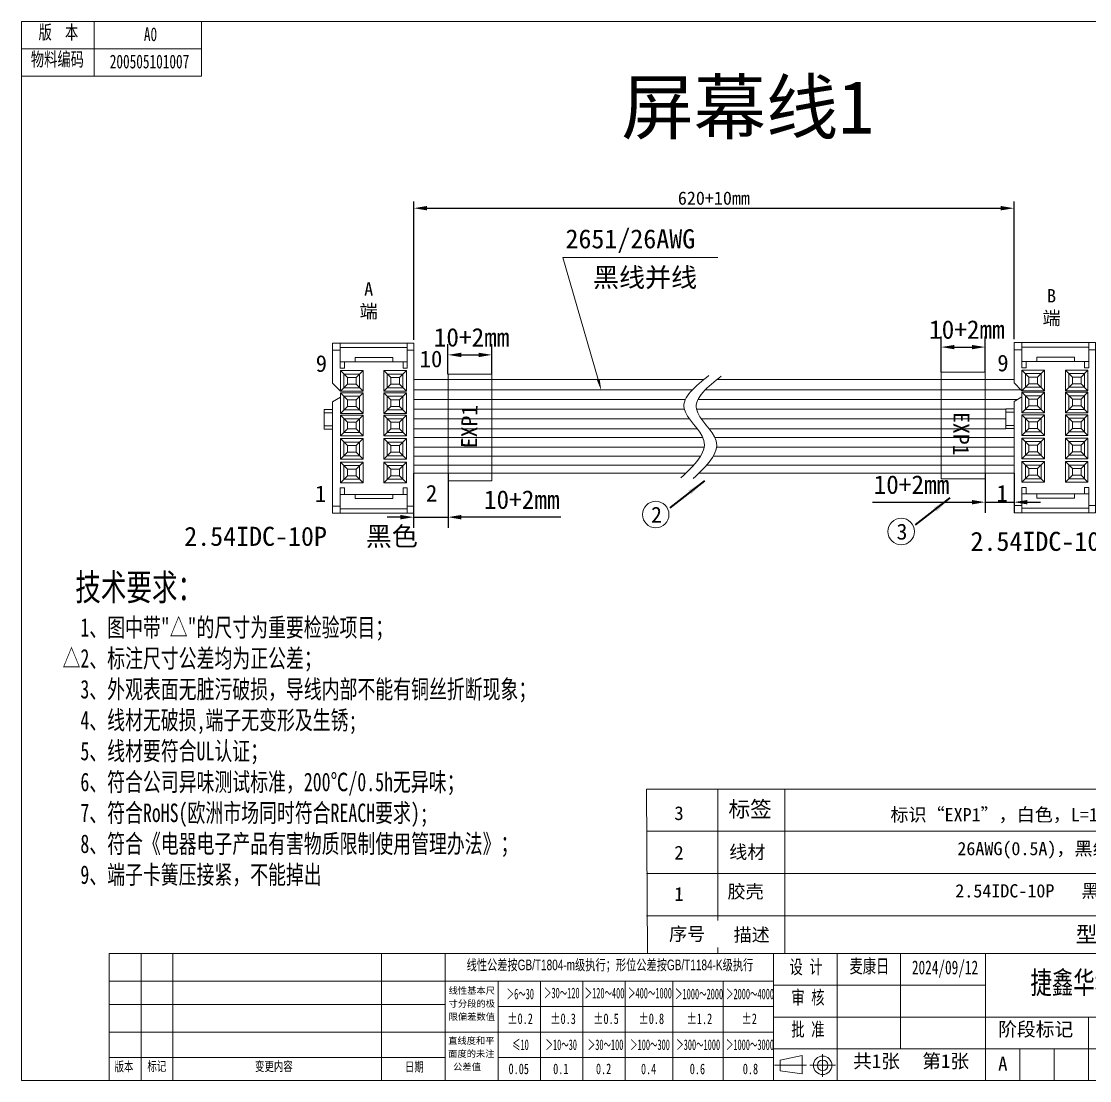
# Model space of a CAD drawing. Header units: millimetres. Extents: x 68 to 5666, y -2728 to 369.
# Drawn here: x 103.1 to 304.8, y -912 to -712 of the extents above; entities that cross this region are included whole.
import ezdxf

# ---------------------------------------------------------------- set-up
doc = ezdxf.new("R2010")
doc.units = ezdxf.units.MM
doc.header["$PDSIZE"] = -1
doc.layers.get('0').update_dxf_attribs({"lineweight": 18})
doc.layers.add('粗实线层', color=7, linetype='Continuous', lineweight=35)
doc.styles.add('SLDTEXTSTYLE0', font='')
doc.styles.add('SLDTEXTSTYLE1', font='')
doc.styles.add('SLDTEXTSTYLE10', font='', dxfattribs={"width": 0.814221})
doc.styles.add('SLDTEXTSTYLE11', font='', dxfattribs={"width": 0.775464})
doc.styles.add('SLDTEXTSTYLE12', font='', dxfattribs={"width": 0.86773})
doc.styles.add('SLDTEXTSTYLE13', font='', dxfattribs={"width": 0.706367})
doc.styles.add('SLDTEXTSTYLE14', font='', dxfattribs={"width": 0.747741})
doc.styles.add('SLDTEXTSTYLE15', font='', dxfattribs={"width": 0.96773})
doc.styles.add('SLDTEXTSTYLE16', font='', dxfattribs={"width": 0.880973})
doc.styles.add('SLDTEXTSTYLE17', font='', dxfattribs={"width": 0.846113})
doc.styles.add('SLDTEXTSTYLE18', font='', dxfattribs={"width": 0.905501})
doc.styles.add('SLDTEXTSTYLE19', font='', dxfattribs={"width": 1.073784})
doc.styles.add('SLDTEXTSTYLE2', font='')
doc.styles.add('SLDTEXTSTYLE20', font='', dxfattribs={"width": 0.96122})
doc.styles.add('SLDTEXTSTYLE21', font='', dxfattribs={"width": 0.864104})
doc.styles.add('SLDTEXTSTYLE22', font='', dxfattribs={"width": 0.988767})
doc.styles.add('SLDTEXTSTYLE23', font='', dxfattribs={"width": 0.737402})
doc.styles.add('SLDTEXTSTYLE24', font='', dxfattribs={"width": 1.124152})
doc.styles.add('SLDTEXTSTYLE25', font='', dxfattribs={"width": 0.732965})
doc.styles.add('SLDTEXTSTYLE26', font='txt.shx', dxfattribs={"width": 0.6, "bigfont": 'bigfont.shx'})
doc.styles.add('SLDTEXTSTYLE3', font='', dxfattribs={"width": 0.827647})
doc.styles.add('SLDTEXTSTYLE4', font='', dxfattribs={"width": 0.842141})
doc.styles.add('SLDTEXTSTYLE5', font='', dxfattribs={"width": 0.752078})
doc.styles.add('SLDTEXTSTYLE6', font='', dxfattribs={"width": 0.833267})
doc.styles.add('SLDTEXTSTYLE7', font='', dxfattribs={"width": 0.902979})
doc.styles.add('SLDTEXTSTYLE8', font='', dxfattribs={"width": 1.050097})
doc.styles.add('SLDTEXTSTYLE9', font='', dxfattribs={"width": 0.878935})
doc.styles.get("Standard").update_dxf_attribs({"font": 'simfang.ttf'})
doc.styles.get('SLDTEXTSTYLE0').set_extended_font_data('汉仪长仿宋体')
doc.styles.get('SLDTEXTSTYLE1').set_extended_font_data('汉仪长仿宋体')
doc.styles.get('SLDTEXTSTYLE10').set_extended_font_data('汉仪长仿宋体')
doc.styles.get('SLDTEXTSTYLE11').set_extended_font_data('汉仪长仿宋体')
doc.styles.get('SLDTEXTSTYLE12').set_extended_font_data('汉仪长仿宋体')
doc.styles.get('SLDTEXTSTYLE13').set_extended_font_data('汉仪长仿宋体')
doc.styles.get('SLDTEXTSTYLE14').set_extended_font_data('汉仪长仿宋体')
doc.styles.get('SLDTEXTSTYLE15').set_extended_font_data('汉仪长仿宋体')
doc.styles.get('SLDTEXTSTYLE16').set_extended_font_data('汉仪长仿宋体')
doc.styles.get('SLDTEXTSTYLE17').set_extended_font_data('汉仪长仿宋体')
doc.styles.get('SLDTEXTSTYLE18').set_extended_font_data('汉仪长仿宋体')
doc.styles.get('SLDTEXTSTYLE19').set_extended_font_data('汉仪长仿宋体')
doc.styles.get('SLDTEXTSTYLE2').set_extended_font_data('汉仪长仿宋体')
doc.styles.get('SLDTEXTSTYLE20').set_extended_font_data('汉仪长仿宋体')
doc.styles.get('SLDTEXTSTYLE21').set_extended_font_data('汉仪长仿宋体')
doc.styles.get('SLDTEXTSTYLE22').set_extended_font_data('汉仪长仿宋体')
doc.styles.get('SLDTEXTSTYLE23').set_extended_font_data('汉仪长仿宋体')
doc.styles.get('SLDTEXTSTYLE24').set_extended_font_data('汉仪长仿宋体')
doc.styles.get('SLDTEXTSTYLE25').set_extended_font_data('汉仪长仿宋体')
doc.styles.get('SLDTEXTSTYLE3').set_extended_font_data('汉仪长仿宋体')
doc.styles.get('SLDTEXTSTYLE4').set_extended_font_data('汉仪长仿宋体')
doc.styles.get('SLDTEXTSTYLE5').set_extended_font_data('汉仪长仿宋体')
doc.styles.get('SLDTEXTSTYLE6').set_extended_font_data('汉仪长仿宋体')
doc.styles.get('SLDTEXTSTYLE7').set_extended_font_data('汉仪长仿宋体')
doc.styles.get('SLDTEXTSTYLE8').set_extended_font_data('汉仪长仿宋体')
doc.styles.get('SLDTEXTSTYLE9').set_extended_font_data('汉仪长仿宋体')
doc.dimstyles.new('ISO-25', dxfattribs={"dimtxt": 2.5, "dimasz": 2.5, "dimexe": 1.25, "dimexo": 0.625, "dimtad": 1, "dimtxsty": 'Standard', "dimcen": 2.5, "dimdle": 5, "dimadec": 0, "dimazin": 0, "dimtfac": 1, "dimtmove": 0, "dimatfit": 3, "dimfxl": 1, "dimarcsym": 0})

# ---------------------------------------------------------------- blocks, each defined once
blk = doc.blocks.new('*D1121')
at = {"color": 0, "lineweight": -2}
for p, q in [((177.23, -772.1), (177.23, -746.01)), ((290.56, -772), (290.56, -746.01)), ((179.73, -747.26), (288.06, -747.26))]:
    blk.add_line(p, q, dxfattribs=at)
at = {"color": 0}
for points in [[(179.73, -746.84), (179.73, -747.67), (177.23, -747.26)], [(288.06, -747.67), (288.06, -746.84), (290.56, -747.26)]]:
    blk.add_solid(points, dxfattribs=at)
at = {"layer": 'Defpoints', "color": 0}
for p in [(290.56, -747.26), (177.23, -772.72), (290.56, -772.62)]:
    blk.add_point(p, dxfattribs=at)
at = {"color": 0, "insert": (233.89, -745.37), "char_height": 2.5, "attachment_point": 5, "bg_fill": 3, "box_fill_scale": 1.1, "bg_fill_color": 257, "bg_fill_transparency": 0}
blk.add_mtext('\\A1;620+10mm', dxfattribs=at)
blk = doc.blocks.new('*X1119')
at = {"layer": '粗实线层'}
blk.add_hatch(color=256, dxfattribs=at).paths.add_polyline_path([(-5.7, 7.27), (-3.63, 3.81), (-2.84, 4.43)], flags=0)
blk.add_line((0, 0), (-5.7, 7.27), dxfattribs=at)
blk = doc.blocks.new('*D1122')
at = {"color": 0, "lineweight": -2}
for p, q in [((177.2, -797.31), (177.2, -807.59)), ((183.71, -797.31), (183.71, -807.59)), ((174.7, -805.59), (172.2, -805.59)), ((177.2, -805.59), (183.71, -805.59)), ((188.71, -805.59), (186.21, -805.59)), ((204.99, -805.59), (188.71, -805.59))]:
    blk.add_line(p, q, dxfattribs=at)
at = {"color": 0}
for points in [[(174.7, -806.01), (174.7, -805.17), (177.2, -805.59)], [(186.21, -805.17), (186.21, -806.01), (183.71, -805.59)]]:
    blk.add_solid(points, dxfattribs=at)
at = {"layer": 'Defpoints', "color": 0}
for p in [(177.2, -797.31), (183.71, -797.31), (183.71, -805.59)]:
    blk.add_point(p, dxfattribs=at)
at = {"color": 0, "insert": (197.61, -802.3), "char_height": 3.5, "attachment_point": 5}
blk.add_mtext('\\A1;10+2mm', dxfattribs=at)
blk = doc.blocks.new('*D1123')
at = {"color": 0, "lineweight": -2}
for p, q in [((183.68, -778.58), (183.68, -772.95)), ((191.97, -778.58), (191.97, -772.95)), ((186.18, -774.95), (189.47, -774.95))]:
    blk.add_line(p, q, dxfattribs=at)
at = {"color": 0}
for points in [[(186.18, -774.54), (186.18, -775.37), (183.68, -774.95)], [(189.47, -775.37), (189.47, -774.54), (191.97, -774.95)]]:
    blk.add_solid(points, dxfattribs=at)
at = {"layer": 'Defpoints', "color": 0}
for p in [(191.97, -774.95), (183.68, -778.58), (191.97, -778.58)]:
    blk.add_point(p, dxfattribs=at)
at = {"color": 0, "insert": (188.14, -771.66), "char_height": 3.5, "attachment_point": 5}
blk.add_mtext('\\A1;10+2mm', dxfattribs=at)
blk = doc.blocks.new('*D1124')
at = {"color": 0, "lineweight": -2}
for p, q in [((276.81, -778.22), (276.81, -771.48)), ((285.1, -778.22), (285.1, -771.48)), ((279.31, -773.48), (282.6, -773.48))]:
    blk.add_line(p, q, dxfattribs=at)
at = {"color": 0}
for points in [[(279.31, -773.07), (279.31, -773.9), (276.81, -773.48)], [(282.6, -773.9), (282.6, -773.07), (285.1, -773.48)]]:
    blk.add_solid(points, dxfattribs=at)
at = {"layer": 'Defpoints', "color": 0}
for p in [(285.1, -773.48), (276.81, -778.22), (285.1, -778.22)]:
    blk.add_point(p, dxfattribs=at)
at = {"color": 0, "insert": (281.66, -770.19), "char_height": 3.5, "attachment_point": 5}
blk.add_mtext('\\A1;10+2mm', dxfattribs=at)
blk = doc.blocks.new('*D1125')
at = {"color": 0, "lineweight": -2}
for p, q in [((285.1, -797.29), (285.1, -804.76)), ((290.56, -797.29), (290.56, -804.76)), ((263.81, -802.76), (280.1, -802.76)), ((280.1, -802.76), (282.6, -802.76)), ((285.1, -802.76), (290.56, -802.76)), ((293.06, -802.76), (295.56, -802.76))]:
    blk.add_line(p, q, dxfattribs=at)
at = {"color": 0}
for points in [[(282.6, -803.18), (282.6, -802.35), (285.1, -802.76)], [(293.06, -802.35), (293.06, -803.18), (290.56, -802.76)]]:
    blk.add_solid(points, dxfattribs=at)
at = {"layer": 'Defpoints', "color": 0}
for p in [(285.1, -797.29), (290.56, -797.29), (290.56, -802.76)]:
    blk.add_point(p, dxfattribs=at)
at = {"color": 0, "insert": (271.19, -799.47), "char_height": 3.5, "attachment_point": 5}
blk.add_mtext('\\A1;10+2mm', dxfattribs=at)
blk = doc.blocks.new('*X1120')
at = {"layer": '粗实线层'}
blk.add_hatch(color=256, dxfattribs=at).paths.add_polyline_path([(-5.7, 7.27), (-3.63, 3.81), (-2.84, 4.43)], flags=0)
blk.add_line((0, 0), (-5.7, 7.27), dxfattribs=at)

msp = doc.modelspace()

# ---------------------------------------------------------------- hatches: boundary and pattern name
at = {"linetype": 'Continuous'}
msp.add_hatch(color=0, dxfattribs=at).paths.add_polyline_path([(212.6324, -781.7263), (211.7954, -779.6678), (212.3279, -779.5251)], flags=0)

# ---------------------------------------------------------------- linework, layer by layer
at = {"lineweight": 13}
for p, q in [((116.8905, -711.9805), (103.1405, -711.9805)), ((116.8905, -711.9805), (116.8905, -717.1544)), ((116.8905, -717.1544), (103.1405, -717.1544)), ((246.4205, -908.0906), (246.4205, -910.1207))]:
    msp.add_line(p, q, dxfattribs=at)
at = {"color": 7, "lineweight": 13}
for p, q in [((103.1405, -711.9805), (380.1405, -711.9805)), ((103.1405, -711.9805), (103.1405, -911.9805)), ((116.8905, -711.9805), (116.8905, -722.2997)), ((137.1336, -711.9805), (137.1336, -722.2997)), ((103.1405, -717.1544), (137.1336, -717.1544)), ((103.1405, -722.2997), (137.1336, -722.2997)), ((119.7412, -887.9805), (119.7412, -911.9805)), ((245.1405, -887.9805), (119.7412, -887.9805)), ((125.7412, -887.9805), (125.7412, -911.9805)), ((131.7412, -887.9805), (131.7412, -911.9805)), ((171.1547, -887.9805), (171.1547, -911.9805)), ((183.1405, -911.9805), (183.1405, -887.9805)), ((183.1405, -887.9805), (183.1405, -911.9805)), ((245.1405, -887.9805), (245.1405, -911.9805)), ((245.1405, -887.9805), (245.1405, -911.9805)), ((257.1405, -887.9805), (257.1405, -911.9805)), ((269.1405, -887.9805), (269.1405, -905.9805)), ((285.1405, -887.9805), (285.1405, -911.9805)), ((245.1405, -893.2017), (119.7412, -893.2017)), ((193.1405, -911.9805), (193.1405, -893.2017)), ((201.1405, -893.2017), (201.1405, -911.9805)), ((209.1405, -911.9805), (209.1405, -893.2017)), ((217.1405, -911.9805), (217.1405, -893.2017)), ((226.1405, -911.9805), (226.1405, -893.2017)), ((235.6405, -893.2017), (235.6405, -911.9805)), ((285.1405, -893.9805), (245.1405, -893.9805)), ((183.1405, -897.5805), (119.7412, -897.5805)), ((193.1405, -898.0017), (245.1405, -898.0017)), ((245.1405, -899.9805), (380.1405, -899.9805)), ((304.6405, -911.9805), (304.6405, -899.9805)), ((183.1405, -902.8017), (245.1405, -902.8017)), ((183.1405, -907.6017), (119.7412, -907.6017)), ((245.1405, -907.6017), (193.1405, -907.6017)), ((285.1405, -905.9805), (245.1405, -905.9805)), ((246.4205, -908.0906), (250.5266, -907.2057)), ((250.5266, -907.2057), (250.5266, -910.7023)), ((254.4205, -906.9838), (254.4205, -911.2559)), ((380.1405, -905.9805), (285.1405, -905.9805)), ((291.6405, -911.9805), (291.6405, -905.9805)), ((298.1405, -905.9805), (298.1405, -911.9805)), ((251.3517, -909.0844), (245.347, -909.0844)), ((256.8367, -909.0844), (252.0044, -909.0844)), ((250.5266, -910.7023), (246.4205, -910.1207)), ((103.1405, -911.9805), (380.1405, -911.9805)), ((119.7412, -911.9805), (183.1405, -911.9805))]:
    msp.add_line(p, q, dxfattribs=at)
at = {"color": 0, "linetype": 'Continuous'}
for p, q in [((205.3783, -756.5576), (234.6562, -756.5439)), ((212.0556, -779.5838), (205.3783, -756.5576)), ((212.0556, -779.5838), (205.3783, -756.5576))]:
    msp.add_line(p, q, dxfattribs=at)
at = {"lineweight": 15}
for p, q in [((163.3777, -777.9147), (164.6913, -779.2282)), ((166.329, -779.2282), (167.6425, -777.9147)), ((167.6425, -777.9147), (167.6425, -781.8075)), ((171.5677, -777.9147), (172.8813, -779.2282)), ((174.519, -779.2282), (175.8325, -777.9147)), ((175.8325, -777.9147), (175.8325, -781.8075)), ((292.0612, -777.8183), (293.3747, -779.1319)), ((295.0124, -779.1319), (296.326, -777.8183)), ((296.326, -777.8183), (296.326, -781.7112)), ((300.2512, -777.8183), (301.5647, -779.1319)), ((303.2024, -779.1319), (304.516, -777.8183)), ((304.516, -777.8183), (304.516, -781.7112)), ((163.3777, -781.8075), (161.8737, -780.3035)), ((163.3777, -781.8075), (164.6913, -780.494)), ((164.6913, -779.2282), (166.329, -779.2282)), ((166.329, -780.494), (167.6425, -781.8075)), ((171.5677, -781.8075), (172.8813, -780.494)), ((172.8813, -779.2282), (174.519, -779.2282)), ((174.519, -780.494), (175.8325, -781.8075)), ((292.0612, -781.7112), (290.5571, -780.2071)), ((292.0612, -781.7112), (293.3747, -780.3976)), ((293.3747, -779.1319), (295.0124, -779.1319)), ((295.0124, -780.3976), (296.326, -781.7112)), ((300.2512, -781.7112), (301.5647, -780.3976)), ((301.5647, -779.1319), (303.2024, -779.1319)), ((303.2024, -780.3976), (304.516, -781.7112)), ((163.3777, -782.112), (164.6913, -783.4256)), ((166.329, -783.4256), (167.6425, -782.112)), ((167.6425, -782.112), (167.6425, -786.0049)), ((171.5677, -782.112), (172.8813, -783.4256)), ((174.519, -783.4256), (175.8325, -782.112)), ((175.8325, -782.112), (175.8325, -786.0049)), ((292.0612, -782.0157), (293.3747, -783.3292)), ((295.0124, -783.3292), (296.326, -782.0157)), ((296.326, -782.0157), (296.326, -785.9085)), ((300.2512, -782.0157), (301.5647, -783.3292)), ((303.2024, -783.3292), (304.516, -782.0157)), ((304.516, -782.0157), (304.516, -785.9085)), ((163.3777, -782.9557), (161.8737, -783.8252)), ((164.6913, -783.4256), (166.329, -783.4256)), ((172.8813, -783.4256), (174.519, -783.4256)), ((292.0612, -782.8594), (290.5571, -783.7289)), ((293.3747, -783.3292), (295.0124, -783.3292)), ((301.5647, -783.3292), (303.2024, -783.3292)), ((160.328, -785.8892), (161.8737, -785.8892)), ((163.3777, -786.0049), (164.6913, -784.6913)), ((163.3777, -786.3609), (164.6913, -787.6745)), ((163.3777, -786.3609), (164.6913, -787.6745)), ((166.329, -784.6913), (167.6425, -786.0049)), ((166.329, -787.6745), (167.6425, -786.3609)), ((166.329, -787.6745), (167.6425, -786.3609)), ((167.6425, -786.3609), (167.6425, -790.2538)), ((167.6425, -786.3609), (167.6425, -790.2538)), ((171.5677, -786.0049), (172.8813, -784.6913)), ((171.5677, -786.3609), (172.8813, -787.6745)), ((171.5677, -786.3609), (172.8813, -787.6745)), ((174.519, -784.6913), (175.8325, -786.0049)), ((174.519, -787.6745), (175.8325, -786.3609)), ((174.519, -787.6745), (175.8325, -786.3609)), ((175.8325, -786.3609), (175.8325, -790.2538)), ((175.8325, -786.3609), (175.8325, -790.2538)), ((289.0114, -785.7928), (290.5571, -785.7928)), ((292.0612, -785.9085), (293.3747, -784.595)), ((292.0612, -786.2646), (293.3747, -787.5781)), ((292.0612, -786.2646), (293.3747, -787.5781)), ((295.0124, -784.595), (296.326, -785.9085)), ((295.0124, -787.5781), (296.326, -786.2646)), ((295.0124, -787.5781), (296.326, -786.2646)), ((296.326, -786.2646), (296.326, -790.1574)), ((296.326, -786.2646), (296.326, -790.1574)), ((300.2512, -785.9085), (301.5647, -784.595)), ((300.2512, -786.2646), (301.5647, -787.5781)), ((300.2512, -786.2646), (301.5647, -787.5781)), ((303.2024, -784.595), (304.516, -785.9085)), ((303.2024, -787.5781), (304.516, -786.2646)), ((303.2024, -787.5781), (304.516, -786.2646)), ((304.516, -786.2646), (304.516, -790.1574)), ((304.516, -786.2646), (304.516, -790.1574)), ((160.328, -788.3514), (161.8737, -788.3514)), ((164.6913, -787.6745), (166.329, -787.6745)), ((164.6913, -787.6745), (166.329, -787.6745)), ((172.8813, -787.6745), (174.519, -787.6745)), ((172.8813, -787.6745), (174.519, -787.6745)), ((289.0114, -788.255), (290.5571, -788.255)), ((293.3747, -787.5781), (295.0124, -787.5781)), ((293.3747, -787.5781), (295.0124, -787.5781)), ((301.5647, -787.5781), (303.2024, -787.5781)), ((301.5647, -787.5781), (303.2024, -787.5781)), ((163.3777, -790.2538), (164.6913, -788.9402)), ((163.3777, -790.2538), (164.6913, -788.9402)), ((166.329, -788.9402), (167.6425, -790.2538)), ((166.329, -788.9402), (167.6425, -790.2538)), ((171.5677, -790.2538), (172.8813, -788.9402)), ((171.5677, -790.2538), (172.8813, -788.9402)), ((174.519, -788.9402), (175.8325, -790.2538)), ((174.519, -788.9402), (175.8325, -790.2538)), ((292.0612, -790.1574), (293.3747, -788.8439)), ((292.0612, -790.1574), (293.3747, -788.8439)), ((295.0124, -788.8439), (296.326, -790.1574)), ((295.0124, -788.8439), (296.326, -790.1574)), ((300.2512, -790.1574), (301.5647, -788.8439)), ((300.2512, -790.1574), (301.5647, -788.8439)), ((303.2024, -788.8439), (304.516, -790.1574)), ((303.2024, -788.8439), (304.516, -790.1574)), ((163.3777, -790.7537), (164.6913, -792.0673)), ((163.3777, -790.7537), (164.6913, -792.0673)), ((163.3777, -790.7537), (164.6913, -792.0673)), ((164.6913, -792.0673), (166.329, -792.0673)), ((164.6913, -792.0673), (166.329, -792.0673)), ((164.6913, -792.0673), (166.329, -792.0673)), ((166.329, -792.0673), (167.6425, -790.7537)), ((166.329, -792.0673), (167.6425, -790.7537)), ((166.329, -792.0673), (167.6425, -790.7537)), ((167.6425, -790.7537), (167.6425, -794.6466)), ((167.6425, -790.7537), (167.6425, -794.6466)), ((167.6425, -790.7537), (167.6425, -794.6466)), ((171.5677, -790.7537), (172.8813, -792.0673)), ((171.5677, -790.7537), (172.8813, -792.0673)), ((171.5677, -790.7537), (172.8813, -792.0673)), ((172.8813, -792.0673), (174.519, -792.0673)), ((172.8813, -792.0673), (174.519, -792.0673)), ((172.8813, -792.0673), (174.519, -792.0673)), ((174.519, -792.0673), (175.8325, -790.7537)), ((174.519, -792.0673), (175.8325, -790.7537)), ((174.519, -792.0673), (175.8325, -790.7537)), ((175.8325, -790.7537), (175.8325, -794.6466)), ((175.8325, -790.7537), (175.8325, -794.6466)), ((175.8325, -790.7537), (175.8325, -794.6466)), ((292.0612, -790.6574), (293.3747, -791.9709)), ((292.0612, -790.6574), (293.3747, -791.9709)), ((292.0612, -790.6574), (293.3747, -791.9709)), ((293.3747, -791.9709), (295.0124, -791.9709)), ((293.3747, -791.9709), (295.0124, -791.9709)), ((293.3747, -791.9709), (295.0124, -791.9709)), ((295.0124, -791.9709), (296.326, -790.6574)), ((295.0124, -791.9709), (296.326, -790.6574)), ((295.0124, -791.9709), (296.326, -790.6574)), ((296.326, -790.6574), (296.326, -794.5502)), ((296.326, -790.6574), (296.326, -794.5502)), ((296.326, -790.6574), (296.326, -794.5502)), ((300.2512, -790.6574), (301.5647, -791.9709)), ((300.2512, -790.6574), (301.5647, -791.9709)), ((300.2512, -790.6574), (301.5647, -791.9709)), ((301.5647, -791.9709), (303.2024, -791.9709)), ((301.5647, -791.9709), (303.2024, -791.9709)), ((301.5647, -791.9709), (303.2024, -791.9709)), ((303.2024, -791.9709), (304.516, -790.6574)), ((303.2024, -791.9709), (304.516, -790.6574)), ((303.2024, -791.9709), (304.516, -790.6574)), ((304.516, -790.6574), (304.516, -794.5502)), ((304.516, -790.6574), (304.516, -794.5502)), ((304.516, -790.6574), (304.516, -794.5502)), ((163.3777, -794.6466), (164.6913, -793.333)), ((163.3777, -794.6466), (164.6913, -793.333)), ((163.3777, -794.6466), (164.6913, -793.333)), ((166.329, -793.333), (167.6425, -794.6466)), ((166.329, -793.333), (167.6425, -794.6466)), ((166.329, -793.333), (167.6425, -794.6466)), ((171.5677, -794.6466), (172.8813, -793.333)), ((171.5677, -794.6466), (172.8813, -793.333)), ((171.5677, -794.6466), (172.8813, -793.333)), ((174.519, -793.333), (175.8325, -794.6466)), ((174.519, -793.333), (175.8325, -794.6466)), ((174.519, -793.333), (175.8325, -794.6466)), ((292.0612, -794.5502), (293.3747, -793.2367)), ((292.0612, -794.5502), (293.3747, -793.2367)), ((292.0612, -794.5502), (293.3747, -793.2367)), ((295.0124, -793.2367), (296.326, -794.5502)), ((295.0124, -793.2367), (296.326, -794.5502)), ((295.0124, -793.2367), (296.326, -794.5502)), ((300.2512, -794.5502), (301.5647, -793.2367)), ((300.2512, -794.5502), (301.5647, -793.2367)), ((300.2512, -794.5502), (301.5647, -793.2367)), ((303.2024, -793.2367), (304.516, -794.5502)), ((303.2024, -793.2367), (304.516, -794.5502)), ((303.2024, -793.2367), (304.516, -794.5502)), ((163.3777, -795.1868), (164.6913, -796.5003)), ((164.6913, -796.5003), (166.329, -796.5003)), ((166.329, -796.5003), (167.6425, -795.1868)), ((167.6425, -795.1868), (167.6425, -799.0796)), ((171.5677, -795.1868), (172.8813, -796.5003)), ((172.8813, -796.5003), (174.519, -796.5003)), ((174.519, -796.5003), (175.8325, -795.1868)), ((175.8325, -795.1868), (175.8325, -799.0796)), ((292.0612, -795.0904), (293.3747, -796.404)), ((293.3747, -796.404), (295.0124, -796.404)), ((295.0124, -796.404), (296.326, -795.0904)), ((296.326, -795.0904), (296.326, -798.9833)), ((300.2512, -795.0904), (301.5647, -796.404)), ((301.5647, -796.404), (303.2024, -796.404)), ((303.2024, -796.404), (304.516, -795.0904)), ((304.516, -795.0904), (304.516, -798.9833)), ((163.3777, -799.0796), (164.6913, -797.7661)), ((166.329, -797.7661), (167.6425, -799.0796)), ((171.5677, -799.0796), (172.8813, -797.7661)), ((174.519, -797.7661), (175.8325, -799.0796)), ((292.0612, -798.9833), (293.3747, -797.6697)), ((295.0124, -797.6697), (296.326, -798.9833)), ((300.2512, -798.9833), (301.5647, -797.6697)), ((303.2024, -797.6697), (304.516, -798.9833))]:
    msp.add_line(p, q, dxfattribs=at)
for p, q in [((177.2259, -779.5838), (232.0539, -779.5838)), ((234.5116, -779.5838), (290.5571, -779.5838)), ((177.2259, -781.5371), (229.852, -781.5371)), ((232.2828, -781.5371), (292.0612, -781.5371)), ((177.2259, -783.3687), (228.5107, -783.3687)), ((230.8897, -783.3687), (291.3092, -783.3687)), ((177.2259, -785.1933), (228.2908, -785.1933)), ((230.5974, -785.1933), (289.0114, -785.1933)), ((177.2259, -787.0194), (229.257, -787.0194)), ((231.5118, -787.0194), (289.0114, -787.0194)), ((177.2259, -788.8845), (230.7303, -788.8845)), ((177.2259, -790.569), (231.8023, -790.569)), ((232.9797, -788.8845), (289.0114, -788.8845)), ((234.0849, -790.569), (290.5571, -790.569)), ((177.2259, -792.3717), (232.0473, -792.3717)), ((234.3921, -792.3717), (290.5571, -792.3717)), ((177.2259, -794.0708), (231.3744, -794.0708)), ((233.7655, -794.0708), (290.5571, -794.0708)), ((177.2259, -795.7864), (230.0599, -795.7864)), ((232.482, -795.7864), (290.5571, -795.7864)), ((221.172, -856.9593), (221.3263, -887.9805))]:
    msp.add_line(p, q)
at = {"color": 0}
for p, q in [((177.2074, -797.292), (228.5885, -797.292)), ((231.0247, -797.292), (290.5782, -797.292))]:
    msp.add_line(p, q, dxfattribs=at)
at = {"color": 0, "linetype": 'Continuous', "lineweight": 5}
for p, q in [((379.817, -856.9593), (221.172, -856.9593)), ((379.817, -864.8586), (221.172, -864.8586)), ((379.817, -872.8725), (221.172, -872.8725))]:
    msp.add_line(p, q, dxfattribs=at)
at = {"color": 0, "lineweight": 5}
for p, q in [((234.6284, -856.9593), (234.6284, -887.9805)), ((221.172, -880.8611), (379.817, -880.8611)), ((272.5284, -887.9805), (380.1392, -887.9805))]:
    msp.add_line(p, q, dxfattribs=at)
at = {"color": 0, "lineweight": 13}
msp.add_line((245.1405, -887.9805), (340.6405, -887.9805), dxfattribs=at)
at = {"color": 7, "linetype": 'Continuous', "lineweight": 13}
msp.add_line((183.1405, -902.8017), (119.7412, -902.8017), dxfattribs=at)
at = {"lineweight": 15}
for points in [[(161.8737, -804.8432), (177.2259, -804.8432), (177.2259, -772.7208), (161.8737, -772.7208), (161.8737, -780.3035)], [(163.3449, -774.0693), (161.8737, -774.0693)], [(163.3449, -776.2687), (163.3449, -772.7208)], [(163.3449, -773.5712), (175.9908, -773.5712)], [(164.1422, -776.2687), (175.9908, -776.2687), (175.9908, -772.7208)], [(175.9908, -774.0693), (177.2259, -774.0693)], [(290.5571, -804.7469), (305.9093, -804.7469), (305.9093, -772.6244), (290.5571, -772.6244), (290.5571, -780.2071)], [(292.0284, -773.9729), (290.5571, -773.9729)], [(292.0284, -776.1724), (292.0284, -772.6244)], [(292.0284, -773.4748), (304.6742, -773.4748)], [(292.8256, -776.1724), (304.6742, -776.1724), (304.6742, -772.6244)], [(304.6742, -773.9729), (305.9093, -773.9729)], [(161.8737, -783.8252), (161.8737, -804.8432)], [(290.5571, -783.7289), (290.5571, -804.7469)], [(163.3449, -801.2953), (163.3449, -804.8432)], [(164.1422, -801.2953), (175.9908, -801.2953), (175.9908, -804.8432)], [(292.0284, -801.1989), (292.0284, -804.7469)], [(292.8256, -801.1989), (304.6742, -801.1989), (304.6742, -804.7469)], [(163.3449, -803.4947), (161.8737, -803.4947)], [(163.3449, -803.9928), (175.9908, -803.9928)], [(175.9908, -803.4947), (177.2259, -803.4947)], [(292.0284, -803.3984), (290.5571, -803.3984)], [(292.0284, -803.8965), (304.6742, -803.8965)], [(304.6742, -803.3984), (305.9093, -803.3984)]]:
    msp.add_lwpolyline(points, dxfattribs=at)
for points in [[(163.3449, -776.2687), (164.1422, -776.2687), (164.1422, -777.489), (163.3449, -777.489)], [(166.1786, -776.2687), (173.2879, -776.2687), (173.2879, -775.4743), (166.1786, -775.4743)], [(175.9908, -776.2687), (175.1936, -776.2687), (175.1936, -777.489), (175.9908, -777.489)], [(292.0284, -776.1724), (292.8256, -776.1724), (292.8256, -777.3927), (292.0284, -777.3927)], [(294.8621, -776.1724), (301.9714, -776.1724), (301.9714, -775.3779), (294.8621, -775.3779)], [(304.6742, -776.1724), (303.877, -776.1724), (303.877, -777.3927), (304.6742, -777.3927)], [(163.3777, -777.9147), (167.6425, -777.9147), (167.6425, -781.8075), (163.3777, -781.8075)], [(171.5677, -777.9147), (175.8325, -777.9147), (175.8325, -781.8075), (171.5677, -781.8075)], [(292.0612, -777.8183), (296.326, -777.8183), (296.326, -781.7112), (292.0612, -781.7112)], [(292.7179, -778.4751), (295.6692, -778.4751), (295.6692, -781.0544), (292.7179, -781.0544)], [(300.2512, -777.8183), (304.516, -777.8183), (304.516, -781.7112), (300.2512, -781.7112)], [(300.9079, -778.4751), (303.8592, -778.4751), (303.8592, -781.0544), (300.9079, -781.0544)], [(164.0345, -778.5714), (166.9858, -778.5714), (166.9858, -781.1507), (164.0345, -781.1507)], [(164.6913, -779.2282), (166.329, -779.2282), (166.329, -780.494), (164.6913, -780.494)], [(172.2245, -778.5714), (175.1758, -778.5714), (175.1758, -781.1507), (172.2245, -781.1507)], [(172.8813, -779.2282), (174.519, -779.2282), (174.519, -780.494), (172.8813, -780.494)], [(293.3747, -779.1319), (295.0124, -779.1319), (295.0124, -780.3976), (293.3747, -780.3976)], [(301.5647, -779.1319), (303.2024, -779.1319), (303.2024, -780.3976), (301.5647, -780.3976)], [(163.3777, -782.112), (167.6425, -782.112), (167.6425, -786.0049), (163.3777, -786.0049)], [(171.5677, -782.112), (175.8325, -782.112), (175.8325, -786.0049), (171.5677, -786.0049)], [(292.0612, -782.0157), (296.326, -782.0157), (296.326, -785.9085), (292.0612, -785.9085)], [(300.2512, -782.0157), (304.516, -782.0157), (304.516, -785.9085), (300.2512, -785.9085)], [(164.0345, -782.7688), (166.9858, -782.7688), (166.9858, -785.3481), (164.0345, -785.3481)], [(164.6913, -783.4256), (166.329, -783.4256), (166.329, -784.6913), (164.6913, -784.6913)], [(172.2245, -782.7688), (175.1758, -782.7688), (175.1758, -785.3481), (172.2245, -785.3481)], [(172.8813, -783.4256), (174.519, -783.4256), (174.519, -784.6913), (172.8813, -784.6913)], [(292.7179, -782.6724), (295.6692, -782.6724), (295.6692, -785.2517), (292.7179, -785.2517)], [(293.3747, -783.3292), (295.0124, -783.3292), (295.0124, -784.595), (293.3747, -784.595)], [(300.9079, -782.6724), (303.8592, -782.6724), (303.8592, -785.2517), (300.9079, -785.2517)], [(301.5647, -783.3292), (303.2024, -783.3292), (303.2024, -784.595), (301.5647, -784.595)], [(161.8737, -785.2588), (160.328, -785.2588), (160.328, -788.964), (161.8737, -788.964)], [(163.3777, -786.3609), (167.6425, -786.3609), (167.6425, -790.2538), (163.3777, -790.2538)], [(163.3777, -786.3609), (167.6425, -786.3609), (167.6425, -790.2538), (163.3777, -790.2538)], [(171.5677, -786.3609), (175.8325, -786.3609), (175.8325, -790.2538), (171.5677, -790.2538)], [(171.5677, -786.3609), (175.8325, -786.3609), (175.8325, -790.2538), (171.5677, -790.2538)], [(290.5571, -785.1624), (289.0114, -785.1624), (289.0114, -788.8676), (290.5571, -788.8676)], [(292.0612, -786.2646), (296.326, -786.2646), (296.326, -790.1574), (292.0612, -790.1574)], [(292.0612, -786.2646), (296.326, -786.2646), (296.326, -790.1574), (292.0612, -790.1574)], [(300.2512, -786.2646), (304.516, -786.2646), (304.516, -790.1574), (300.2512, -790.1574)], [(300.2512, -786.2646), (304.516, -786.2646), (304.516, -790.1574), (300.2512, -790.1574)], [(164.0345, -787.0177), (166.9858, -787.0177), (166.9858, -789.597), (164.0345, -789.597)], [(164.0345, -787.0177), (166.9858, -787.0177), (166.9858, -789.597), (164.0345, -789.597)], [(164.6913, -787.6745), (166.329, -787.6745), (166.329, -788.9402), (164.6913, -788.9402)], [(164.6913, -787.6745), (166.329, -787.6745), (166.329, -788.9402), (164.6913, -788.9402)], [(172.2245, -787.0177), (175.1758, -787.0177), (175.1758, -789.597), (172.2245, -789.597)], [(172.2245, -787.0177), (175.1758, -787.0177), (175.1758, -789.597), (172.2245, -789.597)], [(172.8813, -787.6745), (174.519, -787.6745), (174.519, -788.9402), (172.8813, -788.9402)], [(172.8813, -787.6745), (174.519, -787.6745), (174.519, -788.9402), (172.8813, -788.9402)], [(292.7179, -786.9213), (295.6692, -786.9213), (295.6692, -789.5006), (292.7179, -789.5006)], [(292.7179, -786.9213), (295.6692, -786.9213), (295.6692, -789.5006), (292.7179, -789.5006)], [(293.3747, -787.5781), (295.0124, -787.5781), (295.0124, -788.8439), (293.3747, -788.8439)], [(293.3747, -787.5781), (295.0124, -787.5781), (295.0124, -788.8439), (293.3747, -788.8439)], [(300.9079, -786.9213), (303.8592, -786.9213), (303.8592, -789.5006), (300.9079, -789.5006)], [(300.9079, -786.9213), (303.8592, -786.9213), (303.8592, -789.5006), (300.9079, -789.5006)], [(301.5647, -787.5781), (303.2024, -787.5781), (303.2024, -788.8439), (301.5647, -788.8439)], [(301.5647, -787.5781), (303.2024, -787.5781), (303.2024, -788.8439), (301.5647, -788.8439)], [(163.3777, -790.7537), (167.6425, -790.7537), (167.6425, -794.6466), (163.3777, -794.6466)], [(163.3777, -790.7537), (167.6425, -790.7537), (167.6425, -794.6466), (163.3777, -794.6466)], [(163.3777, -790.7537), (167.6425, -790.7537), (167.6425, -794.6466), (163.3777, -794.6466)], [(164.0345, -791.4105), (166.9858, -791.4105), (166.9858, -793.9898), (164.0345, -793.9898)], [(164.0345, -791.4105), (166.9858, -791.4105), (166.9858, -793.9898), (164.0345, -793.9898)], [(164.0345, -791.4105), (166.9858, -791.4105), (166.9858, -793.9898), (164.0345, -793.9898)], [(164.6913, -792.0673), (166.329, -792.0673), (166.329, -793.333), (164.6913, -793.333)], [(164.6913, -792.0673), (166.329, -792.0673), (166.329, -793.333), (164.6913, -793.333)], [(164.6913, -792.0673), (166.329, -792.0673), (166.329, -793.333), (164.6913, -793.333)], [(171.5677, -790.7537), (175.8325, -790.7537), (175.8325, -794.6466), (171.5677, -794.6466)], [(171.5677, -790.7537), (175.8325, -790.7537), (175.8325, -794.6466), (171.5677, -794.6466)], [(171.5677, -790.7537), (175.8325, -790.7537), (175.8325, -794.6466), (171.5677, -794.6466)], [(172.2245, -791.4105), (175.1758, -791.4105), (175.1758, -793.9898), (172.2245, -793.9898)], [(172.2245, -791.4105), (175.1758, -791.4105), (175.1758, -793.9898), (172.2245, -793.9898)], [(172.2245, -791.4105), (175.1758, -791.4105), (175.1758, -793.9898), (172.2245, -793.9898)], [(172.8813, -792.0673), (174.519, -792.0673), (174.519, -793.333), (172.8813, -793.333)], [(172.8813, -792.0673), (174.519, -792.0673), (174.519, -793.333), (172.8813, -793.333)], [(172.8813, -792.0673), (174.519, -792.0673), (174.519, -793.333), (172.8813, -793.333)], [(292.0612, -790.6574), (296.326, -790.6574), (296.326, -794.5502), (292.0612, -794.5502)], [(292.0612, -790.6574), (296.326, -790.6574), (296.326, -794.5502), (292.0612, -794.5502)], [(292.0612, -790.6574), (296.326, -790.6574), (296.326, -794.5502), (292.0612, -794.5502)], [(292.7179, -791.3141), (295.6692, -791.3141), (295.6692, -793.8934), (292.7179, -793.8934)], [(292.7179, -791.3141), (295.6692, -791.3141), (295.6692, -793.8934), (292.7179, -793.8934)], [(292.7179, -791.3141), (295.6692, -791.3141), (295.6692, -793.8934), (292.7179, -793.8934)], [(293.3747, -791.9709), (295.0124, -791.9709), (295.0124, -793.2367), (293.3747, -793.2367)], [(293.3747, -791.9709), (295.0124, -791.9709), (295.0124, -793.2367), (293.3747, -793.2367)], [(293.3747, -791.9709), (295.0124, -791.9709), (295.0124, -793.2367), (293.3747, -793.2367)], [(300.2512, -790.6574), (304.516, -790.6574), (304.516, -794.5502), (300.2512, -794.5502)], [(300.2512, -790.6574), (304.516, -790.6574), (304.516, -794.5502), (300.2512, -794.5502)], [(300.2512, -790.6574), (304.516, -790.6574), (304.516, -794.5502), (300.2512, -794.5502)], [(300.9079, -791.3141), (303.8592, -791.3141), (303.8592, -793.8934), (300.9079, -793.8934)], [(300.9079, -791.3141), (303.8592, -791.3141), (303.8592, -793.8934), (300.9079, -793.8934)], [(300.9079, -791.3141), (303.8592, -791.3141), (303.8592, -793.8934), (300.9079, -793.8934)], [(301.5647, -791.9709), (303.2024, -791.9709), (303.2024, -793.2367), (301.5647, -793.2367)], [(301.5647, -791.9709), (303.2024, -791.9709), (303.2024, -793.2367), (301.5647, -793.2367)], [(301.5647, -791.9709), (303.2024, -791.9709), (303.2024, -793.2367), (301.5647, -793.2367)], [(163.3777, -795.1868), (167.6425, -795.1868), (167.6425, -799.0796), (163.3777, -799.0796)], [(164.0345, -795.8436), (166.9858, -795.8436), (166.9858, -798.4229), (164.0345, -798.4229)], [(164.6913, -796.5003), (166.329, -796.5003), (166.329, -797.7661), (164.6913, -797.7661)], [(171.5677, -795.1868), (175.8325, -795.1868), (175.8325, -799.0796), (171.5677, -799.0796)], [(172.2245, -795.8436), (175.1758, -795.8436), (175.1758, -798.4229), (172.2245, -798.4229)], [(172.8813, -796.5003), (174.519, -796.5003), (174.519, -797.7661), (172.8813, -797.7661)], [(292.0612, -795.0904), (296.326, -795.0904), (296.326, -798.9833), (292.0612, -798.9833)], [(292.7179, -795.7472), (295.6692, -795.7472), (295.6692, -798.3265), (292.7179, -798.3265)], [(293.3747, -796.404), (295.0124, -796.404), (295.0124, -797.6697), (293.3747, -797.6697)], [(300.2512, -795.0904), (304.516, -795.0904), (304.516, -798.9833), (300.2512, -798.9833)], [(300.9079, -795.7472), (303.8592, -795.7472), (303.8592, -798.3265), (300.9079, -798.3265)], [(301.5647, -796.404), (303.2024, -796.404), (303.2024, -797.6697), (301.5647, -797.6697)], [(163.3449, -801.2953), (164.1422, -801.2953), (164.1422, -800.075), (163.3449, -800.075)], [(175.9908, -801.2953), (175.1936, -801.2953), (175.1936, -800.075), (175.9908, -800.075)], [(292.0284, -801.1989), (292.8256, -801.1989), (292.8256, -799.9786), (292.0284, -799.9786)], [(304.6742, -801.1989), (303.877, -801.1989), (303.877, -799.9786), (304.6742, -799.9786)], [(166.1786, -801.2953), (173.2879, -801.2953), (173.2879, -802.0897), (166.1786, -802.0897)], [(294.8621, -801.1989), (301.9714, -801.1989), (301.9714, -801.9934), (294.8621, -801.9934)]]:
    msp.add_lwpolyline(points, close=True, dxfattribs=at)
at = {"color": 0}
for points in [[(276.8149, -778.2202), (285.0979, -778.2202), (285.0979, -798.3779), (276.8149, -798.3779)], [(183.6942, -778.5881), (191.9772, -778.5881), (191.9772, -798.7458), (183.6942, -798.7458)]]:
    msp.add_lwpolyline(points, close=True, dxfattribs=at)
at = {"color": 2, "lineweight": 5}
for centre in [(222.908, -805.1033), (269.2544, -808.3007)]:
    msp.add_circle(centre, 2.5026, dxfattribs=at)
at = {"color": 7, "lineweight": 13}
for radius in [1.75, 1]:
    msp.add_circle((254.4205, -909.0844), radius, dxfattribs=at)
at = {"color": 0}
for points in [[(232.9581, -778.8612), (228.26, -785.0507), (231.9887, -791.0911), (227.6635, -798.1756)], [(235.2879, -778.9644), (230.5898, -785.154), (234.3184, -791.1944), (229.9932, -798.2788)]]:
    msp.add_spline(points, degree=3, dxfattribs=at)

# ---------------------------------------------------------------- block references
at = {"lineweight": 5, "xscale": 0.9008999999999999, "yscale": 0.9008999999999999, "zscale": 0.9008999999999999, "rotation": 270}
for name, p in [('*X1120', (225.6242, -803.8501)), ('*X1119', (271.9706, -807.0474))]:
    msp.add_blockref(name, p, dxfattribs=at)

# ---------------------------------------------------------------- texts
for s, p in [('2651/26AWG  ', (205.8695, -754.8401)), ('黑线并线', (211.0737, -762.1307))]:
    msp.add_text(s, height=3.6).set_placement(p)
for s, insert, char_height, attachment_point, style in [('{\\fFangSong|b0|i0|c134|p49;\\W0.707;版  本}', (106.3793, -712.7224), 2.6, 1, 'SLDTEXTSTYLE26'), ('{\\fFangSong|b0|i0|c134|p49;\\W0.707;A0}', (127.5216, -713.1178), 2.6, 2, 'SLDTEXTSTYLE1'), ('{\\fFangSong|b0|i0|c134|p49;\\W0.707;物料编码}', (104.9285, -717.8327), 2.6, 1, 'SLDTEXTSTYLE0'), ('{\\fFangSong|b0|i0|c134|p49;\\W0.707;200505101007}', (127.3359, -718.2602), 2.6, 2, 'SLDTEXTSTYLE1'), ('{\\W0.707;线性公差按GB/T1804-m级执行；形位公差按GB/T1184-K级执行}', (214.2643, -889.1336), 2, 2, 'SLDTEXTSTYLE0'), ('{\\fFangSong|b0|i0|c134|p49;\\W0.707;设 计}', (248.1649, -889.2131), 2.6, 1, 'SLDTEXTSTYLE3'), ('{\\fFangSong|b0|i0|c134|p49;\\W0.707;麦康日}', (263.254, -889.0547), 2.6, 2, 'SLDTEXTSTYLE1'), ('{\\fFangSong|b0|i0|c134|p49;\\W0.707;2024/09/12}', (277.5303, -889.3036), 2.6, 2, 'SLDTEXTSTYLE1'), ('{\\fFangSong|b0|i0|c134|p49;\\W0.707;捷鑫华科技有限公司}', (293.6537, -891.3665), 4.2, 1, 'SLDTEXTSTYLE2'), ('{\\fFangSong|b0|i0|c134|p49;\\W0.5;＞6～30}', (194.7747, -894.613), 2, 1, 'SLDTEXTSTYLE4'), ('{\\fFangSong|b0|i0|c134|p49;\\W0.5;＞30～120}', (201.8236, -894.4293), 2, 1, 'SLDTEXTSTYLE5'), ('{\\fFangSong|b0|i0|c134|p49;\\W0.5;＞120～400}', (209.4973, -894.4523), 2, 1, 'SLDTEXTSTYLE6'), ('{\\fFangSong|b0|i0|c134|p49;\\W0.5;＞400～1000}', (217.6904, -894.4523), 2, 1, 'SLDTEXTSTYLE13'), ('{\\fFangSong|b0|i0|c134|p49;\\W0.5;＞1000～2000}', (226.5746, -894.613), 2, 1, 'SLDTEXTSTYLE14'), ('{\\fFangSong|b0|i0|c134|p49;\\W0.5;＞2000～4000}', (236.186, -894.613), 2, 1, 'SLDTEXTSTYLE23'), ('{\\fFangSong|b0|i0|c134|p49;\\W0.707;审 核}', (248.5218, -894.9693), 2.6, 1, 'SLDTEXTSTYLE0'), ('{\\fFangSong|b0|i0|c134|p49;\\W0.707;±0.2}', (194.8991, -899.2887), 2, 1, 'SLDTEXTSTYLE7'), ('{\\fFangSong|b0|i0|c134|p49;\\W0.707;±0.3}', (203.0154, -899.2887), 2, 1, 'SLDTEXTSTYLE15'), ('{\\fFangSong|b0|i0|c134|p49;\\W0.707;±0.5}', (211.1211, -899.2887), 2, 1, 'SLDTEXTSTYLE16'), ('{\\fFangSong|b0|i0|c134|p49;\\W0.707;±0.8}', (219.672, -899.2887), 2, 1, 'SLDTEXTSTYLE17'), ('{\\fFangSong|b0|i0|c134|p49;\\W0.707;±1.2}', (228.7547, -899.2887), 2, 1, 'SLDTEXTSTYLE22'), ('{\\fFangSong|b0|i0|c134|p49;\\W0.707;±2}', (239.1302, -899.2887), 2, 1, 'SLDTEXTSTYLE24'), ('{\\fFangSong|b0|i0|c134|p49;\\W0.707;批 准}', (248.4997, -901.0005), 2.6, 1, 'SLDTEXTSTYLE3'), ('{\\fFangSong|b0|i0|c134|p49;\\W1;阶段标记}', (287.5536, -900.976), 2.6, 1, 'SLDTEXTSTYLE0'), ('{\\fFangSong|b0|i0|c134|p49;\\W0.5;≤10}', (195.8087, -904.1978), 2, 1, 'SLDTEXTSTYLE8'), ('{\\fFangSong|b0|i0|c134|p49;\\W0.5;＞10～30}', (202.1117, -904.1978), 2, 1, 'SLDTEXTSTYLE12'), ('{\\fFangSong|b0|i0|c134|p49;\\W0.5;＞30～100}', (210.0868, -904.1978), 2, 1, 'SLDTEXTSTYLE9'), ('{\\fFangSong|b0|i0|c134|p49;\\W0.5;＞100～300}', (218.0893, -904.1978), 2, 1, 'SLDTEXTSTYLE10'), ('{\\fFangSong|b0|i0|c134|p49;\\W0.5;＞300～1000}', (226.7922, -904.1978), 2, 1, 'SLDTEXTSTYLE11'), ('{\\fFangSong|b0|i0|c134|p49;\\W0.5;＞1000～3000}', (236.1763, -904.1978), 2, 1, 'SLDTEXTSTYLE25'), ('{\\fFangSong|b0|i0|c134|p49;\\W1;共1张}', (260.1573, -906.981), 2.6, 1, 'SLDTEXTSTYLE0'), ('{\\fFangSong|b0|i0|c134|p49;\\W1;第1张}', (273.2239, -906.9766), 2.6, 1, 'SLDTEXTSTYLE0'), ('{\\fFangSong|b0|i0|c134|p49;\\W0.707;版本}', (120.7278, -908.404), 1.8, 1, 'SLDTEXTSTYLE0'), ('{\\fFangSong|b0|i0|c134|p49;\\W0.707;标记}', (126.9376, -908.3545), 1.8, 1, 'SLDTEXTSTYLE0'), ('{\\fFangSong|b0|i0|c134|p49;\\W0.707;变更内容}', (147.25, -908.3758), 1.8, 1, 'SLDTEXTSTYLE0'), ('{\\fFangSong|b0|i0|c134|p49;\\W0.707;日期}', (175.5559, -908.4664), 1.8, 1, 'SLDTEXTSTYLE0'), ('{\\fFangSong|b0|i0|c134|p49;\\W0.707;0.05}', (195.1187, -908.7521), 2, 1, 'SLDTEXTSTYLE18'), ('{\\fFangSong|b0|i0|c134|p49;\\W0.707;0.1}', (203.5462, -908.7521), 2, 1, 'SLDTEXTSTYLE19'), ('{\\fFangSong|b0|i0|c134|p49;\\W0.707;0.2}', (211.6243, -908.7521), 2, 1, 'SLDTEXTSTYLE21'), ('{\\fFangSong|b0|i0|c134|p49;\\W0.707;0.4}', (220.122, -908.7639), 2, 1, 'SLDTEXTSTYLE20'), ('{\\fFangSong|b0|i0|c134|p49;\\W0.707;0.6}', (229.3362, -908.7639), 2, 1, 'SLDTEXTSTYLE1'), ('{\\fFangSong|b0|i0|c134|p49;\\W0.707;0.8}', (239.3481, -908.7639), 2, 1, 'SLDTEXTSTYLE1')]:
    msp.add_mtext(s, dxfattribs=dict(insert=insert, char_height=char_height, attachment_point=attachment_point, style=style))
at = {"lineweight": 35, "insert": (240.3051, -728.7229), "char_height": 10, "width": 183.457219, "attachment_point": 5, "bg_fill": 2}
msp.add_mtext('{\\C1;屏幕线1}', dxfattribs=at)
at = {"lineweight": 15}
for s, width, gutter_width, insert, char_height, attachment_point in [('A端', 4.263651, 7, (168.7134, -764.7613), 2.52, 5), ('B端', 4.263651, 7, (297.6369, -766.0342), 2.52, 5), ('10', 0.928694, 0.7, (178.3329, -774.1342), 3.15, 1), ('9', 0.928694, 0.7, (158.7149, -775.0045), 3.15, 1), ('9', 0.928694, 0.7, (287.3983, -774.9081), 3.15, 1), ('1', 0.928694, 0.7, (158.56, -799.6081), 3.15, 1), ('2', 0.928694, 0.7, (179.5264, -799.4959), 3.15, 1), ('1', 0.928694, 0.7, (287.2434, -799.5118), 3.15, 1)]:
    msp.add_mtext_dynamic_manual_height_columns(s, width=width, gutter_width=gutter_width, heights=[0], dxfattribs=dict(at, insert=insert, char_height=char_height, attachment_point=attachment_point))
at = {"color": 0, "lineweight": 5, "char_height": 3, "width": 8.308618, "attachment_point": 1}
for insert, rotation in [((186.1551, -792.5311), 89.220574), ((282.155, -785.792), 269.220574)]:
    msp.add_mtext('EXP1', dxfattribs=dict(at, insert=insert, rotation=rotation))
at = {"color": 2, "lineweight": 5, "char_height": 3, "width": 2.138666, "attachment_point": 1}
for s, insert in [('2', (222.0385, -803.6288)), ('3', (268.3849, -806.8262))]:
    msp.add_mtext(s, dxfattribs=dict(at, insert=insert))
at = {"lineweight": 15, "char_height": 3.6, "attachment_point": 1}
for s, insert, width in [('2.54IDC-10P   {\\fSimSun|b0|i0|c255|p46;黑色}', (133.8913, -807.4072), 82.497598), ('2.54IDC-10P   {\\fSimSun|b0|i0|c134|p46;黑色}', (282.3409, -808.3582), 54.360247)]:
    msp.add_mtext(s, dxfattribs=dict(at, insert=insert, width=width))
at = {"lineweight": 13, "insert": (110.9164, -816.3202), "char_height": 5, "width": 145.804102, "attachment_point": 1}
msp.add_mtext('{\\W0.707;\\C0; 技术要求：\\P\\H0.7x;  1、图中带"△"的尺寸为重要检验项目；\\P△2、标注尺寸公差均为正公差；\\P  3、外观表面无脏污破损，导线内部不能有铜丝折断现象；\\P  4、线材无破损,端子无变形及生锈;\\P  5、线材要符合UL认证；\\P  6、符合公司异味测试标准，200℃/0.5h无异味；\\P  7、符合RoHS(欧洲市场同时符合REACH要求);\\P  8、符合《电器电子产品有害物质限制使用管理办法》；\\P  9\\fFangSong|b0|i0|c134|p49;、端子卡簧压接紧，不能掉出}', dxfattribs=at)
at = {"attachment_point": 1, "rotation": 359.869724}
for s, insert, char_height, width in [('{\\fSimSun|b0|i0|c134|p2;3}', (226.4253, -860.1788), 2.601721, 83.86469), ('{\\fSimSun|b0|i0|c134|p2;线材}', (236.7863, -867.5586), 2.5, 7.897352), ('{\\fSimSun|b0|i0|c134|p2;2}', (226.4249, -867.6366), 2.601721, 7.787745), ('{\\fSimSun|b0|i0|c134|p2;胶壳}', (236.4618, -875.0162), 2.5, 7.897352), ('{\\fSimSun|b0|i0|c134|p2;1}', (226.4253, -875.437), 2.601721, 83.86469)]:
    msp.add_mtext(s, dxfattribs=dict(at, insert=insert, char_height=char_height, width=width))
at = {"attachment_point": 1}
for s, insert, char_height, width in [('\\pxt8;26AWG(0.5A)，{\\fSimSun|b0|i0|c134|p46;黑线并线}', (279.8551, -866.9141), 2.5, 59.053183), ('2.54IDC-10P   {\\fSimSun|b0|i0|c134|p46;黑色}', (279.4685, -874.8893), 2.5, 43.350911), ('A', (287.5581, -907.4779), 2.6, 2.6)]:
    msp.add_mtext(s, dxfattribs=dict(at, insert=insert, char_height=char_height, width=width))
at = {"lineweight": 5, "insert": (302.2061, -882.8643), "char_height": 3, "width": 11.259299, "attachment_point": 1}
msp.add_mtext('型号', dxfattribs=at)
at = {"color": 0, "linetype": 'Continuous', "lineweight": 35, "char_height": 1.25, "attachment_point": 2, "style": 'SLDTEXTSTYLE0'}
for s, insert, width in [('线性基本尺', (188.1775, -894.3498), 18.100139), ('寸分段的极', (188.181, -896.8192), 18.048834), ('限偏差数值', (188.181, -899.2887), 17.7564), ('直线度和平', (188.096, -903.8132), 17.859009), ('面度的未注', (188.096, -906.2827), 17.977008), ('公差值', (187.2763, -908.7521), 10.681544)]:
    msp.add_mtext(s, dxfattribs=dict(at, insert=insert, width=width))

# ---------------------------------------------------------------- dimensions: what is measured, and where the dimension line sits
at = {"color": 0}
for base, p1, p2, picture, middle in [((183.7072, -805.5906), (177.1991, -797.3067), (183.7072, -797.3067), '*D1122', (197.6112, -805.5906)), ((290.5571, -802.7624), (285.0979, -797.292), (290.5571, -797.292), '*D1125', (271.1939, -802.7624))]:
    dim = msp.add_linear_dim(base=base, p1=p1, p2=p2, text='10+2mm', dimstyle='ISO-25', override={"dimtxt": 3.5, "dimexe": 2, "dimexo": 0, "dimgap": 1.524, "dimtih": 1, "dimtoh": 1, "dimzin": 0, "dimtxsty": 'Standard', "dimadec": 2, "dimtolj": 1}, dxfattribs=at)
    dim.commit()
    dim.dimension.update_dxf_attribs({"geometry": picture, "text_midpoint": middle, "dimtype": 160})

# ---------------------------------------------------------------- next in the draw order: texts
at = {"lineweight": 5, "width": 11.259299, "attachment_point": 1, "bg_fill": 2}
for s, insert, char_height in [('标签', (236.6402, -859.2173), 3), ('序号', (225.4238, -883.0386), 2.5)]:
    msp.add_mtext(s, dxfattribs=dict(at, insert=insert, char_height=char_height))
at = {"color": 3, "lineweight": 5, "insert": (267.2295, -860.5154), "char_height": 2.5, "width": 89.666473, "attachment_point": 1, "bg_fill": 2}
msp.add_mtext('标识“EXP1”，白色，L=10mm，ROHS', dxfattribs=at)

# ---------------------------------------------------------------- next in the draw order: dimensions: what is measured, and where the dimension line sits
dim = msp.add_linear_dim(base=(290.5571, -747.2555), p1=(177.2259, -772.7208), p2=(290.5571, -772.6244), text='620+10mm', dimstyle='ISO-25', override={"dimtxsty": 'Standard', "dimsah": 1, "dimtfill": 1, "dimtolj": 1})
dim.commit()
dim.dimension.update_dxf_attribs({"geometry": '*D1121', "text_midpoint": (233.8915, -747.2555), "dimtype": 160})

# ---------------------------------------------------------------- next in the draw order: texts
at = {"lineweight": 5, "insert": (237.6169, -883.2024), "char_height": 2.5, "width": 11.259299, "attachment_point": 1, "bg_fill": 2}
msp.add_mtext('描述', dxfattribs=at)

# ---------------------------------------------------------------- next in the draw order: dimensions: what is measured, and where the dimension line sits
at = {"color": 0}
for base, p1, p2, picture, middle in [((285.0979, -773.4823), (276.8149, -778.2202), (285.0979, -778.2202), '*D1124', (281.6557, -773.4823)), ((191.9668, -774.9518), (183.6831, -778.5789), (191.9668, -778.5789), '*D1123', (188.1374, -774.9518))]:
    dim = msp.add_linear_dim(base=base, p1=p1, p2=p2, text='10+2mm', dimstyle='ISO-25', override={"dimtxt": 3.5, "dimexe": 2, "dimexo": 0, "dimgap": 1.524, "dimtih": 1, "dimtoh": 1, "dimzin": 0, "dimtxsty": 'Standard', "dimadec": 2, "dimtolj": 1}, dxfattribs=at)
    dim.commit()
    dim.dimension.update_dxf_attribs({"geometry": picture, "text_midpoint": middle, "dimtype": 160})

# ---------------------------------------------------------------- next in the draw order: linework, layer by layer
msp.add_lwpolyline([(247.2607, -856.9593), (247.2607, -887.9805)], dxfattribs=at)

doc.saveas('drawing.dxf')
